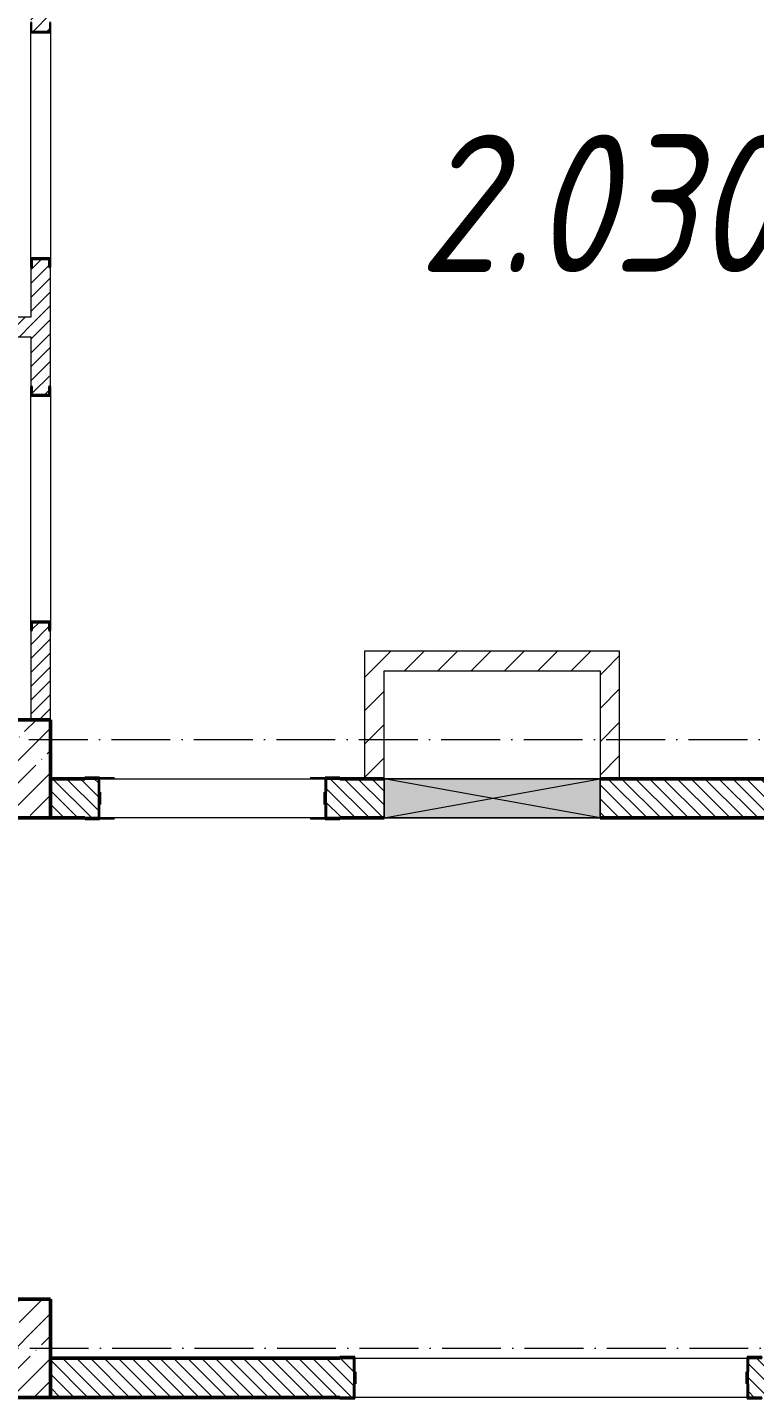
# Model space of a CAD drawing. Header units: millimetres. Extents: x -12989 to 629078, y -109036 to 555275.
# Drawn here: x 599850 to 603555, y 133759 to 140740 of the extents above; entities that cross this region are included whole.
import ezdxf

# ---------------------------------------------------------------- set-up
doc = ezdxf.new("R2010")
doc.units = ezdxf.units.MM
doc.linetypes.add('50_200_ШТРИХ_1Т_ш5_п1_п1_', pattern=[700, 500, -100, 0, -100])
for name, color, linetype, lineweight in [('A-DETL-GENF-OTLN', 7, 'Continuous', 9), ('A-GENM-____-MCUT', 7, 'Continuous', 25), ('A-GENM-____-OTLN', 7, 'Continuous', 9), ('A-GENM-____-OTLN-1', 7, 'Continuous', 25), ('A-GLAZ-____-OTLN', 7, 'Continuous', 9), ('A-WALL-____-MCUT', 7, 'Continuous', 13), ('A-WALL-____-MCUT-2', 7, 'Continuous', 50), ('A-WALL-____-PATT-1', 7, 'Continuous', 9), ('A-WALL-FNSH-MCUT-1', 7, 'Continuous', 9), ('I-WALL-____-OTLN', 7, 'Continuous', 9), ('S-COLS-____-MCUT', 7, 'Continuous', 50), ('S-COLS-____-OTLN', 7, 'Continuous', 9), ('S-GRID-____-OTLN-1', 7, '50_200_ШТРИХ_1Т_ш5_п1_п1_', 9), ('Марки помещений', 7, 'Continuous', 9)]:
    doc.layers.add(name, color=color, linetype=linetype, lineweight=lineweight)
doc.styles.add('ISOCPEUR_I_2', font='isocpeui.ttf', dxfattribs={"width": 0.85, "height": 2.3})
pattern_1 = [(45, (-83150, -46181.04), (-114.04925, 114.04925), []), (45, (-83035.95, -46181.04), (-114.04925, 114.04925), [201.613, -40.323, 3.353, -36.97])]
pattern_2 = [(45, (516567.8, 90784.41), (-35.35534, 35.35534), [])]
pattern_3 = [(135, (516567.8, 90784.41), (-35.35534, -35.35534), [])]
pattern_4 = [(45, (-83150, -43231.04), (-114.04925, 114.04925), []), (45, (-83035.95, -43231.04), (-114.04925, 114.04925), [201.613, -40.323, 3.353, -36.97])]
pattern_5 = [(45, (516567.8, 90784.41), (-84.85281, 84.85281), [])]

# ---------------------------------------------------------------- blocks, each defined once
blk = doc.blocks.new('BSC_Колонна _Прямоугольная - 500х500-V54-АР1_План отверстий 2 этажа в осях 1-64_Ю-ЯЯ')
at = {"layer": 'S-COLS-____-OTLN'}
h = blk.add_hatch(dxfattribs=at)
h.set_pattern_fill('FP_64', color=256, style=0, pattern_type=2)
h.set_pattern_definition(pattern_1)
h.paths.add_polyline_path([(-250, -250), (250, -250), (250, 250), (-250, 250)], flags=0)
at = {"layer": 'S-COLS-____-MCUT'}
for p, q in [((250, 250), (-250, 250)), ((-250, 250), (-250, -250)), ((250, -250), (250, 250)), ((-250, -250), (250, -250))]:
    blk.add_line(p, q, dxfattribs=at)
blk = doc.blocks.new('BSC_Колонна _Прямоугольная - 500х500-V121-АР1_План отверстий 2 этажа в осях 1-64_Ю-ЯЯ')
at = {"layer": 'S-COLS-____-OTLN'}
h = blk.add_hatch(dxfattribs=at)
h.set_pattern_fill('FP_134', color=256, style=0, pattern_type=2)
h.set_pattern_definition(pattern_4)
h.paths.add_polyline_path([(-250, -250), (250, -250), (250, 250), (-250, 250)], flags=0)
at = {"layer": 'S-COLS-____-MCUT'}
for p, q in [((250, 250), (-250, 250)), ((-250, 250), (-250, -250)), ((250, -250), (250, 250)), ((-250, -250), (250, -250))]:
    blk.add_line(p, q, dxfattribs=at)
blk = doc.blocks.new('154_Фахверк_СКБ_Швеллер - Тип_100_3960-28331862-АР1_План отверстий 2 этажа в осях 1-64_Ю-ЯЯ')
at = {"layer": 'A-GENM-____-MCUT'}
for p, q in [((175, 50), (125, 50)), ((125, 50), (125, -50)), ((128, 47), (175, 47)), ((128, -47), (128, 47)), ((175, 47), (175, 50)), ((125, -50), (175, -50)), ((175, -47), (128, -47)), ((175, -50), (175, -47))]:
    blk.add_line(p, q, dxfattribs=at)
blk = doc.blocks.new('154_Стойка_СКБ_Швеллер - СМ-2180_100-28278414-АР1_План отверстий 2 этажа в осях 1-64_Ю-ЯЯ')
at = {"layer": 'A-GENM-____-MCUT'}
for p, q in [((171, 50), (125, 50)), ((125, 50), (125, -50)), ((129.5, 42.4), (171, 42.4)), ((129.5, -42.4), (129.5, 42.4)), ((171, 42.4), (171, 50)), ((125, -50), (171, -50)), ((171, -42.4), (129.5, -42.4)), ((171, -50), (171, -42.4))]:
    blk.add_line(p, q, dxfattribs=at)
blk = doc.blocks.new('154_Стойка_СКБ_Уголок - СМ-2180_200-28268025-АР1_План отверстий 2 этажа в осях 1-64_Ю-ЯЯ')
at = {"layer": 'A-GENM-____-MCUT'}
for p, q in [((125, 156), (125, 81)), ((200, 156), (125, 156)), ((131, 81), (131, 150)), ((131, 150), (200, 150)), ((200, 150), (200, 156)), ((125, 81), (131, 81)), ((131, 19), (125, 19)), ((125, 19), (125, -56)), ((131, -50), (131, 19)), ((125, -56), (200, -56)), ((200, -50), (131, -50)), ((200, -56), (200, -50))]:
    blk.add_line(p, q, dxfattribs=at)
blk = doc.blocks.new('Фахверк_СКБ_Уголок - 200_3550-28267367-АР1_План отверстий 2 этажа в осях 1-64_Ю-ЯЯ')
at = {"layer": 'A-GENM-____-MCUT'}
for p, q in [((200, 156), (125, 156)), ((125, 156), (125, 81)), ((131, 81), (131, 150)), ((131, 150), (200, 150)), ((200, 150), (200, 156)), ((125, 81), (131, 81)), ((131, 19), (125, 19)), ((125, 19), (125, -56)), ((131, -50), (131, 19)), ((125, -56), (200, -56)), ((200, -50), (131, -50)), ((200, -56), (200, -50))]:
    blk.add_line(p, q, dxfattribs=at)
blk = doc.blocks.new('AR_Отверстие прямоугольное _в стене__БезПР - AR_Отверстие прямоугольное _в стене__БезПР-36789527-АР1_План отверстий 2 этажа в осях 1-64_Ю-ЯЯ')
at = {"layer": 'A-GLAZ-____-OTLN'}
blk.add_hatch(color=256, dxfattribs=at).paths.add_polyline_path([(-550, 100), (-550, -100), (550, -100), (550, 100)], flags=0)
at = {"layer": 'A-DETL-GENF-OTLN'}
for p, q in [((-550, -100), (-550, 100)), ((-550, 100), (550, 100)), ((550, 100), (-550, -100)), ((-550, 100), (550, -100)), ((550, 100), (-550, 100)), ((-550, 100), (-550, -100)), ((550, 100), (550, -100)), ((550, -100), (550, 100)), ((550, -100), (-550, -100)), ((-550, -100), (550, -100))]:
    blk.add_line(p, q, dxfattribs=at)
at = {"layer": 'A-GLAZ-____-OTLN'}
blk.add_line((550, 100), (-550, 100), dxfattribs=at)
blk = doc.blocks.new('BSC_Колонна _Прямоугольная - 500х500-V81-АР1_План отверстий 2 этажа в осях 1-64_А-ГГ')
at = {"layer": 'S-COLS-____-OTLN'}
h = blk.add_hatch(dxfattribs=at)
h.set_pattern_fill('FP_110', color=256, style=0, pattern_type=2)
h.set_pattern_definition(pattern_1)
h.paths.add_polyline_path([(-250, -250), (250, -250), (250, 250), (-250, 250)], flags=0)
at = {"layer": 'S-COLS-____-MCUT'}
for p, q in [((250, 250), (-250, 250)), ((-250, 250), (-250, -250)), ((250, -250), (250, 250)), ((-250, -250), (250, -250))]:
    blk.add_line(p, q, dxfattribs=at)
blk = doc.blocks.new('BSC_Колонна _Прямоугольная - 500х500-V125-АР1_План отверстий 2 этажа в осях 1-64_А-ГГ')
at = {"layer": 'S-COLS-____-OTLN'}
h = blk.add_hatch(dxfattribs=at)
h.set_pattern_fill('FP_155', color=256, style=0, pattern_type=2)
h.set_pattern_definition(pattern_4)
h.paths.add_polyline_path([(-250, -250), (250, -250), (250, 250), (-250, 250)], flags=0)
at = {"layer": 'S-COLS-____-MCUT'}
for p, q in [((250, 250), (-250, 250)), ((-250, 250), (-250, -250)), ((250, -250), (250, 250)), ((-250, -250), (250, -250))]:
    blk.add_line(p, q, dxfattribs=at)
blk = doc.blocks.new('154_Стойка_СКБ_Швеллер - СМ-2180_100-28278414-АР1_План отверстий 2 этажа в осях 1-64_А-ГГ')
at = {"layer": 'A-GENM-____-MCUT'}
for p, q in [((171, 50), (125, 50)), ((125, 50), (125, -50)), ((129.5, 42.4), (171, 42.4)), ((129.5, -42.4), (129.5, 42.4)), ((171, 42.4), (171, 50)), ((125, -50), (171, -50)), ((171, -42.4), (129.5, -42.4)), ((171, -50), (171, -42.4))]:
    blk.add_line(p, q, dxfattribs=at)
blk = doc.blocks.new('154_Стойка_СКБ_Уголок - СМ-2180_200-28268025-АР1_План отверстий 2 этажа в осях 1-64_А-ГГ')
at = {"layer": 'A-GENM-____-MCUT'}
for p, q in [((125, 156), (125, 81)), ((200, 156), (125, 156)), ((131, 81), (131, 150)), ((131, 150), (200, 150)), ((200, 150), (200, 156)), ((125, 81), (131, 81)), ((131, 19), (125, 19)), ((125, 19), (125, -56)), ((131, -50), (131, 19)), ((125, -56), (200, -56)), ((200, -50), (131, -50)), ((200, -56), (200, -50))]:
    blk.add_line(p, q, dxfattribs=at)
blk = doc.blocks.new('Стойка_Влож_Уголок_Опорный - Уголок-28213941-АР1_План отверстий 2 этажа в осях 1-64_А-ГГ')
at = {"layer": 'A-GENM-____-OTLN'}
for p, q in [((-212, -6), (-212, 0)), ((0, 0), (0, -6)), ((-212, -75), (-212, -6)), ((-212, -6), (-206, -6)), ((-6, -6), (0, -6)), ((0, -6), (0, -75)), ((-212, -75), (-206, -75)), ((-6, -75), (0, -75))]:
    blk.add_line(p, q, dxfattribs=at)
blk = doc.blocks.new('Фахверк_СКБ_Уголок - 200_3550-28267367-АР1_План отверстий 2 этажа в осях 1-64_А-ГГ')
at = {"layer": 'A-GENM-____-MCUT'}
for p, q in [((200, 156), (125, 156)), ((125, 156), (125, 81)), ((131, 81), (131, 150)), ((131, 150), (200, 150)), ((200, 150), (200, 156)), ((125, 81), (131, 81)), ((131, 19), (125, 19)), ((125, 19), (125, -56)), ((131, -50), (131, 19)), ((125, -56), (200, -56)), ((200, -50), (131, -50)), ((200, -56), (200, -50))]:
    blk.add_line(p, q, dxfattribs=at)
blk = doc.blocks.new('AR_Отверстие прямоугольное _в стене__БезПР - AR_Отверстие прямоугольное _в стене__БезПР-36789527-АР1_План отверстий 2 этажа в осях 1-64_А-ГГ')
at = {"layer": 'A-GLAZ-____-OTLN'}
blk.add_hatch(color=256, dxfattribs=at).paths.add_polyline_path([(-550, 100), (-550, -100), (550, -100), (550, 100)], flags=0)
at = {"layer": 'A-DETL-GENF-OTLN'}
for p, q in [((-550, -100), (-550, 100)), ((-550, 100), (550, 100)), ((550, 100), (-550, -100)), ((-550, 100), (550, -100)), ((550, 100), (-550, 100)), ((-550, 100), (-550, -100)), ((550, 100), (550, -100)), ((550, -100), (550, 100)), ((550, -100), (-550, -100)), ((-550, -100), (550, -100))]:
    blk.add_line(p, q, dxfattribs=at)
at = {"layer": 'A-GLAZ-____-OTLN'}
blk.add_line((550, 100), (-550, 100), dxfattribs=at)
blk = doc.blocks.new('3эт')
at = {"layer": 'S-GRID-____-OTLN-1', "color": 251, "ltscale": 0.6, "true_color": 0x636466}
for p, q in [((351097.5, -40532.4), (374089.5, -40532.4)), ((358243, -43632.4), (387705.3, -43632.4)), ((358243, -43632.4), (387705.3, -43632.4))]:
    blk.add_line(p, q, dxfattribs=at)

msp = doc.modelspace()

# ---------------------------------------------------------------- hatches: boundary and pattern name
at = {"layer": 'A-WALL-____-PATT-1'}
h = msp.add_hatch(dxfattribs=at)
h.set_pattern_fill('FP_5', color=256, style=0, pattern_type=2)
h.set_pattern_definition(pattern_2)
h.paths.add_polyline_path([(599875.3976, 137215.4504), (599967.7976, 137215.4504), (599967.7976, 137669.4504), (599960.1976, 137669.4504), (599960.1976, 137710.9504), (599875.3976, 137710.9504), (599875.3976, 137669.4504), (599867.7976, 137669.4504), (599867.7976, 137215.4504)], flags=0)
h.paths.add_polyline_path([(599875.3976, 138869.9504), (599960.1976, 138869.9504), (599960.1976, 138911.4504), (599967.7976, 138911.4504), (599967.7976, 139519.4504), (599960.1976, 139519.4504), (599960.1976, 139560.9504), (599875.3976, 139560.9504), (599875.3976, 139519.4504), (599867.7976, 139519.4504), (599867.7976, 138911.4504), (599875.3976, 138911.4504)], flags=0)
h.paths.add_polyline_path([(599964.7976, 140718.4504), (599964.9405, 140765.4504), (599967.7976, 140765.4504), (599967.7976, 142465.4504), (599867.7976, 142465.4504), (599867.7976, 140765.4504), (599870.7976, 140765.4504), (599870.7976, 140718.4504)], flags=0)
h = msp.add_hatch(dxfattribs=at)
h.set_pattern_fill('FP_5', color=256, style=0, pattern_type=2)
h.set_pattern_definition(pattern_2)
h.paths.add_polyline_path([(599867.7976, 139165.4504), (599867.7976, 139265.4504), (597127.7976, 139265.4504), (597127.7976, 139165.4504), (599625.1479, 139165.4504)], flags=0)
h = msp.add_hatch(dxfattribs=at)
h.set_pattern_fill('FP_5', color=256, style=0, pattern_type=2)
h.set_pattern_definition(pattern_2)
h.paths.add_polyline_path([(599967.7976, 137215.4504), (599967.7976, 137669.4504), (599960.1976, 137669.4504), (599960.1976, 137710.9504), (599875.3976, 137710.9504), (599875.3976, 137669.4504), (599867.7976, 137669.4504), (599867.7976, 137215.4504), (599960.1976, 137215.4504)], flags=0)
h = msp.add_hatch(dxfattribs=at)
h.set_pattern_fill('FP_4', color=256, style=0, pattern_type=2)
h.set_pattern_definition(pattern_5)
h.paths.add_polyline_path([(601567.7976, 137465.4504), (602867.7976, 137465.4504), (602867.7976, 137565.4504), (601567.7976, 137565.4504)], flags=0)
h = msp.add_hatch(dxfattribs=at)
h.set_pattern_fill('FP_4', color=256, style=0, pattern_type=2)
h.set_pattern_definition(pattern_5)
h.paths.add_polyline_path([(601567.7976, 137465.4504), (602867.7976, 137465.4504), (602867.7976, 137565.4504), (601567.7976, 137565.4504)], flags=0)
h = msp.add_hatch(dxfattribs=at)
h.set_pattern_fill('FP_4', color=256, style=0, pattern_type=2)
h.set_pattern_definition(pattern_5)
h.paths.add_polyline_path([(601667.7976, 136915.4504), (601667.7976, 137465.4504), (601567.7976, 137465.4504), (601567.7976, 136915.4504)], flags=0)
h = msp.add_hatch(dxfattribs=at)
h.set_pattern_fill('FP_4', color=256, style=0, pattern_type=2)
h.set_pattern_definition(pattern_5)
h.paths.add_polyline_path([(601667.7976, 136915.4504), (601667.7976, 137465.4504), (601567.7976, 137465.4504), (601567.7976, 136915.4504)], flags=0)
h = msp.add_hatch(dxfattribs=at)
h.set_pattern_fill('FP_4', color=256, style=0, pattern_type=2)
h.set_pattern_definition(pattern_5)
h.paths.add_polyline_path([(602767.7976, 136915.4504), (602867.7976, 136915.4504), (602867.7976, 137465.4504), (602767.7976, 137465.4504)], flags=0)
h = msp.add_hatch(dxfattribs=at)
h.set_pattern_fill('FP_4', color=256, style=0, pattern_type=2)
h.set_pattern_definition(pattern_5)
h.paths.add_polyline_path([(602767.7976, 136915.4504), (602867.7976, 136915.4504), (602867.7976, 137465.4504), (602767.7976, 137465.4504)], flags=0)
h = msp.add_hatch(dxfattribs=at)
h.set_pattern_fill('FP_6', color=256, style=0, pattern_type=2)
h.set_pattern_definition(pattern_3)
h.paths.add_polyline_path([(605317.7976, 136715.4504), (605317.7976, 136915.4504), (602767.7976, 136915.4504), (602767.7976, 136715.4504), (604927.6499, 136715.4504)], flags=0)
h.paths.add_polyline_path([(600142.7976, 136715.4504), (600211.7976, 136715.4504), (600211.7976, 136784.4504), (600217.7976, 136784.4504), (600217.7976, 136846.4504), (600211.7976, 136846.4504), (600211.7976, 136915.4504), (599967.7976, 136915.4504), (599967.7976, 136715.4504), (600011.7976, 136715.4504)], flags=0)
h.paths.add_polyline_path([(601442.7976, 136715.4504), (601667.7976, 136715.4504), (601667.7976, 136915.4504), (601373.7976, 136915.4504), (601373.7976, 136846.4504), (601367.7976, 136846.4504), (601367.7976, 136784.4504), (601373.7976, 136784.4504), (601373.7976, 136715.4504), (601392.6486, 136715.4504)], flags=0)
h = msp.add_hatch(dxfattribs=at)
h.set_pattern_fill('FP_6', color=256, style=0, pattern_type=2)
h.set_pattern_definition(pattern_3)
h.paths.add_polyline_path([(605317.7976, 136715.4504), (605317.7976, 136915.4504), (602767.7976, 136915.4504), (602767.7976, 136715.4504), (604927.3224, 136715.4504)], flags=0)
h.paths.add_polyline_path([(601667.7976, 136715.4504), (601667.7976, 136915.4504), (601373.7976, 136915.4504), (601373.7976, 136846.4504), (601367.7976, 136846.4504), (601367.7976, 136784.4504), (601373.7976, 136784.4504), (601373.7976, 136715.4504), (601442.7976, 136715.4504)], flags=0)
h.paths.add_polyline_path([(600142.7976, 136715.4504), (600211.7976, 136715.4504), (600211.7976, 136784.4504), (600217.7976, 136784.4504), (600217.7976, 136846.4504), (600211.7976, 136846.4504), (600211.7976, 136915.4504), (599967.7976, 136915.4504), (599967.7976, 136715.4504)], flags=0)
h = msp.add_hatch(dxfattribs=at)
h.set_pattern_fill('FP_6', color=256, style=0, pattern_type=2)
h.set_pattern_definition(pattern_3)
h.paths.add_polyline_path([(604927.6499, 133765.4504), (605317.7976, 133765.4504), (605317.7976, 133965.4504), (603523.7976, 133965.4504), (603523.7976, 133896.4504), (603517.7976, 133896.4504), (603517.7976, 133834.4504), (603523.7976, 133834.4504), (603523.7976, 133765.4504), (603592.7976, 133765.4504)], flags=0)
h.paths.add_polyline_path([(601511.7976, 133765.4504), (601511.7976, 133834.4504), (601517.7976, 133834.4504), (601517.7976, 133896.4504), (601511.7976, 133896.4504), (601511.7976, 133965.4504), (599967.7976, 133965.4504), (599967.7976, 133765.4504), (601442.7976, 133765.4504)], flags=0)
h = msp.add_hatch(dxfattribs=at)
h.set_pattern_fill('FP_6', color=256, style=0, pattern_type=2)
h.set_pattern_definition(pattern_3)
h.paths.add_polyline_path([(604927.3224, 133765.4504), (605317.7976, 133765.4504), (605317.7976, 133965.4504), (603523.7976, 133965.4504), (603523.7976, 133896.4504), (603517.7976, 133896.4504), (603517.7976, 133834.4504), (603523.7976, 133834.4504), (603523.7976, 133765.4504), (603592.7976, 133765.4504)], flags=0)
h.paths.add_polyline_path([(601392.3938, 133765.4504), (601511.7976, 133765.4504), (601511.7976, 133834.4504), (601517.7976, 133834.4504), (601517.7976, 133896.4504), (601511.7976, 133896.4504), (601511.7976, 133965.4504), (599967.7976, 133965.4504), (599967.7976, 133765.4504)], flags=0)

# ---------------------------------------------------------------- linework, layer by layer
at = {"layer": 'A-WALL-____-MCUT'}
for p, q in [((600142.7976, 136915.4504), (599967.7976, 136915.4504)), ((601667.7976, 136915.4504), (601442.7976, 136915.4504)), ((605317.7976, 136915.4504), (602767.7976, 136915.4504)), ((600217.7976, 136784.4504), (600217.7976, 136846.4504)), ((601367.7976, 136846.4504), (601367.7976, 136784.4504)), ((599967.7976, 136715.4504), (600142.7976, 136715.4504)), ((601442.7976, 136715.4504), (601667.7976, 136715.4504)), ((602767.7976, 136715.4504), (605317.7976, 136715.4504)), ((601442.7976, 133965.4504), (599967.7976, 133965.4504)), ((601517.7976, 133834.4504), (601517.7976, 133896.4504)), ((603517.7976, 133896.4504), (603517.7976, 133834.4504)), ((599967.7976, 133765.4504), (601442.7976, 133765.4504))]:
    msp.add_line(p, q, dxfattribs=at)
at = {"layer": 'A-WALL-____-MCUT-2'}
for p, q in [((600142.7976, 136915.4504), (599967.7976, 136915.4504)), ((601667.7976, 136915.4504), (601442.7976, 136915.4504)), ((605317.7976, 136915.4504), (602767.7976, 136915.4504)), ((600217.7976, 136784.4504), (600217.7976, 136846.4504)), ((601367.7976, 136846.4504), (601367.7976, 136784.4504)), ((599967.7976, 136715.4504), (600142.7976, 136715.4504)), ((601442.7976, 136715.4504), (601667.7976, 136715.4504)), ((602767.7976, 136715.4504), (605317.7976, 136715.4504)), ((601442.7976, 133965.4504), (599967.7976, 133965.4504)), ((601517.7976, 133834.4504), (601517.7976, 133896.4504)), ((603517.7976, 133896.4504), (603517.7976, 133834.4504)), ((599967.7976, 133765.4504), (601442.7976, 133765.4504))]:
    msp.add_line(p, q, dxfattribs=at)
at = {"layer": 'A-WALL-FNSH-MCUT-1'}
for p, q in [((599867.7976, 139519.4504), (599867.7976, 139265.4504)), ((599967.7976, 138911.4504), (599967.7976, 139519.4504)), ((599867.7976, 139265.4504), (597477.7976, 139265.4504)), ((597027.7976, 139165.4504), (599867.7976, 139165.4504)), ((599867.7976, 139165.4504), (599867.7976, 138911.4504)), ((599867.7976, 137669.4504), (599867.7976, 137215.4504)), ((599867.7976, 137669.4504), (599867.7976, 137215.4504)), ((599967.7976, 137215.4504), (599967.7976, 137669.4504)), ((599967.7976, 137215.4504), (599967.7976, 137669.4504)), ((602867.7976, 137565.4504), (601567.7976, 137565.4504)), ((601567.7976, 137565.4504), (601567.7976, 136915.4504)), ((602867.7976, 137565.4504), (601567.7976, 137565.4504)), ((601567.7976, 137565.4504), (601567.7976, 136915.4504)), ((602867.7976, 136915.4504), (602867.7976, 137565.4504)), ((602867.7976, 136915.4504), (602867.7976, 137565.4504)), ((601667.7976, 137465.4504), (602767.7976, 137465.4504)), ((601667.7976, 136915.4504), (601667.7976, 137465.4504)), ((601667.7976, 137465.4504), (602767.7976, 137465.4504)), ((601667.7976, 136915.4504), (601667.7976, 137465.4504)), ((602767.7976, 137465.4504), (602767.7976, 136915.4504)), ((602767.7976, 137465.4504), (602767.7976, 136915.4504))]:
    msp.add_line(p, q, dxfattribs=at)
at = {"layer": 'I-WALL-____-OTLN'}
for p, q in [((599867.7976, 139565.4504), (599867.7976, 140715.4504)), ((599967.7976, 140715.4504), (599967.7976, 139565.4504)), ((599867.7976, 137715.4504), (599867.7976, 138865.4504)), ((599967.7976, 138865.4504), (599967.7976, 137715.4504)), ((599867.7976, 137715.4504), (599867.7976, 138285.589)), ((599967.7976, 138285.589), (599967.7976, 137715.4504)), ((600217.7976, 136915.4504), (601367.7976, 136915.4504)), ((600217.7976, 136915.4504), (601367.7976, 136915.4504)), ((601367.7976, 136715.4504), (600217.7976, 136715.4504)), ((601367.7976, 136715.4504), (600217.7976, 136715.4504)), ((601517.7976, 133965.4504), (603517.7976, 133965.4504)), ((601517.7976, 133965.4504), (603517.7976, 133965.4504)), ((603517.7976, 133765.4504), (601517.7976, 133765.4504)), ((603517.7976, 133765.4504), (601517.7976, 133765.4504))]:
    msp.add_line(p, q, dxfattribs=at)

# ---------------------------------------------------------------- block references
msp.add_blockref('3эт', (232797.0902, 177647.8646))
at = {"layer": 'A-GENM-____-OTLN'}
for p, rotation in [((600217.7976, 136921.4504), 89.99999999999955), ((601367.7976, 136709.4504), 269.9999999999995)]:
    msp.add_blockref('Стойка_Влож_Уголок_Опорный - Уголок-28213941-АР1_План отверстий 2 этажа в осях 1-64_А-ГГ', p, dxfattribs=dict(at, rotation=rotation))
at = {"layer": 'A-GENM-____-OTLN-1'}
for name, p, rotation in [('154_Фахверк_СКБ_Швеллер - Тип_100_3960-28331862-АР1_План отверстий 2 этажа в осях 1-64_Ю-ЯЯ', (599917.7976, 140590.4504), 90), ('154_Стойка_СКБ_Швеллер - СМ-2180_100-28278414-АР1_План отверстий 2 этажа в осях 1-64_Ю-ЯЯ', (599917.7976, 139690.4504), 270), ('154_Стойка_СКБ_Швеллер - СМ-2180_100-28278414-АР1_План отверстий 2 этажа в осях 1-64_Ю-ЯЯ', (599917.7976, 138740.4504), 90), ('154_Стойка_СКБ_Швеллер - СМ-2180_100-28278414-АР1_План отверстий 2 этажа в осях 1-64_Ю-ЯЯ', (599917.7976, 137840.4504), 270), ('154_Стойка_СКБ_Швеллер - СМ-2180_100-28278414-АР1_План отверстий 2 этажа в осях 1-64_А-ГГ', (599917.7976, 137840.4504), 270), ('154_Стойка_СКБ_Уголок - СМ-2180_200-28268025-АР1_План отверстий 2 этажа в осях 1-64_Ю-ЯЯ', (600342.7976, 136865.4504), 180), ('154_Стойка_СКБ_Уголок - СМ-2180_200-28268025-АР1_План отверстий 2 этажа в осях 1-64_А-ГГ', (600342.7976, 136865.4504), 180), ('Фахверк_СКБ_Уголок - 200_3550-28267367-АР1_План отверстий 2 этажа в осях 1-64_Ю-ЯЯ', (601642.7976, 133915.4504), 180), ('Фахверк_СКБ_Уголок - 200_3550-28267367-АР1_План отверстий 2 этажа в осях 1-64_А-ГГ', (601642.7976, 133915.4504), 180)]:
    msp.add_blockref(name, p, dxfattribs=dict(at, rotation=rotation))
for name, p in [('154_Стойка_СКБ_Уголок - СМ-2180_200-28268025-АР1_План отверстий 2 этажа в осях 1-64_Ю-ЯЯ', (601242.7976, 136765.4504)), ('154_Стойка_СКБ_Уголок - СМ-2180_200-28268025-АР1_План отверстий 2 этажа в осях 1-64_А-ГГ', (601242.7976, 136765.4504)), ('154_Стойка_СКБ_Уголок - СМ-2180_200-28268025-АР1_План отверстий 2 этажа в осях 1-64_Ю-ЯЯ', (603392.7976, 133815.4504)), ('154_Стойка_СКБ_Уголок - СМ-2180_200-28268025-АР1_План отверстий 2 этажа в осях 1-64_А-ГГ', (603392.7976, 133815.4504))]:
    msp.add_blockref(name, p, dxfattribs=at)
at = {"layer": 'A-GLAZ-____-OTLN', "rotation": 180}
for name in ['AR_Отверстие прямоугольное _в стене__БезПР - AR_Отверстие прямоугольное _в стене__БезПР-36789527-АР1_План отверстий 2 этажа в осях 1-64_Ю-ЯЯ', 'AR_Отверстие прямоугольное _в стене__БезПР - AR_Отверстие прямоугольное _в стене__БезПР-36789527-АР1_План отверстий 2 этажа в осях 1-64_А-ГГ']:
    msp.add_blockref(name, (602217.7976, 136815.4504), dxfattribs=at)
at = {"layer": 'S-COLS-____-OTLN'}
for name, p in [('BSC_Колонна _Прямоугольная - 500х500-V54-АР1_План отверстий 2 этажа в осях 1-64_Ю-ЯЯ', (599717.7976, 136965.4504)), ('BSC_Колонна _Прямоугольная - 500х500-V81-АР1_План отверстий 2 этажа в осях 1-64_А-ГГ', (599717.7976, 136965.4504)), ('BSC_Колонна _Прямоугольная - 500х500-V121-АР1_План отверстий 2 этажа в осях 1-64_Ю-ЯЯ', (599717.7976, 134015.4504)), ('BSC_Колонна _Прямоугольная - 500х500-V125-АР1_План отверстий 2 этажа в осях 1-64_А-ГГ', (599717.7976, 134015.4504))]:
    msp.add_blockref(name, p, dxfattribs=at)

# ---------------------------------------------------------------- texts
at = {"layer": 'Марки помещений', "insert": (601841.9309, 140194.7277), "char_height": 700, "width": 785.65375, "attachment_point": 1, "style": 'ISOCPEUR_I_2'}
msp.add_mtext('2.030', dxfattribs=at)

doc.saveas('drawing.dxf')
